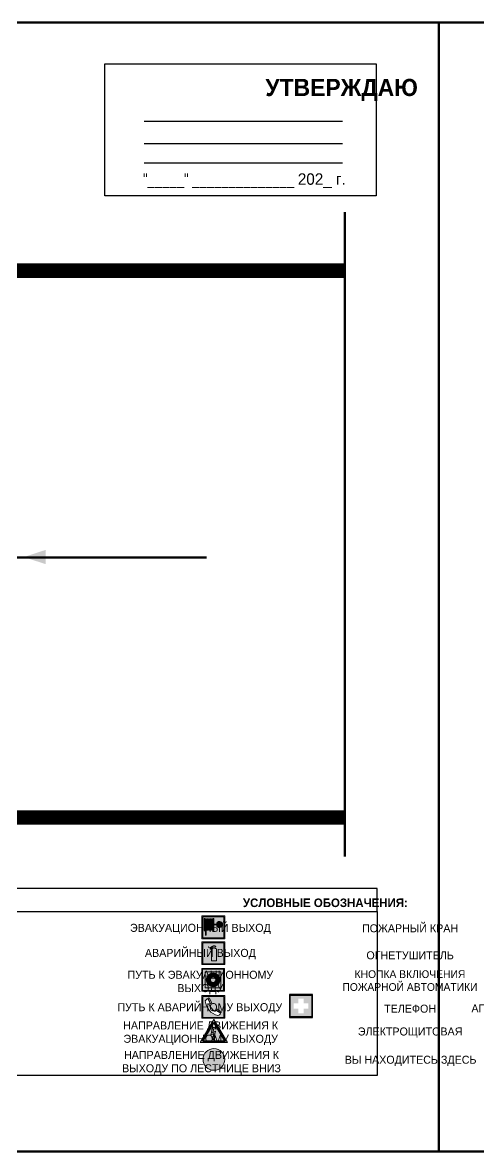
# Model space of a CAD drawing. Header units: millimetres. Extents: x 13810 to 67229, y 12374 to 21950.
# Drawn here: x 34762.5 to 34922.2, y 20273 to 20668 of the extents above; entities that cross this region are included whole.
import ezdxf

# ---------------------------------------------------------------- set-up
doc = ezdxf.new("R2010")
doc.units = ezdxf.units.MM
doc.layers.add('План_Штампы', color=7, linetype='Continuous')
doc.styles.add('обычный', font='arial.ttf')

# ---------------------------------------------------------------- blocks, each defined once
blk = doc.blocks.new('A$C54414219')
at = {"true_color": 0xffffff}
h = blk.add_hatch(color=7, dxfattribs=at)
h.paths.add_polyline_path([(2.39, -9.45), (2.39, -18.3), (11.23, -18.3), (11.23, -9.45)], flags=0)
h.paths.add_polyline_path([(10.71, -13.87, -1), (2.92, -13.87, -1)], flags=0)
h.paths.add_polyline_path([(8.3, -13.87, -1), (5.33, -13.87, -1)], flags=0)
h.paths.add_polyline_path([(0.41, -7.47), (0.41, -20.27), (13.21, -20.27), (13.21, -7.47)])
h.paths.add_polyline_path([(0.92, -19.77), (12.71, -19.77), (12.71, -7.98), (0.92, -7.98)], flags=16)
h.paths.add_polyline_path([(11.23, -9.45), (11.23, -18.3), (2.39, -18.3), (2.39, -9.45)], flags=0)
at = {"lineweight": 5}
h = blk.add_hatch(color=242, dxfattribs=at)
h.paths.add_polyline_path([(12.71, -7.98), (0.92, -7.98), (0.92, -19.77), (12.71, -19.77)])
h.paths.add_polyline_path([(11.23, -18.3), (2.39, -18.3), (2.39, -9.45), (11.23, -9.45)], flags=16)
h.paths.add_polyline_path([(10.71, -13.87, -1), (2.92, -13.87, -1)], flags=0)
h.paths.add_polyline_path([(8.3, -13.87, -1), (5.33, -13.87, -1)], flags=0)
at = {"true_color": 0xffffff}
h = blk.add_hatch(color=7, dxfattribs=at)
h.paths.add_polyline_path([(2.39, -9.45), (2.39, -18.3), (11.23, -18.3), (11.23, -9.45)])
h.paths.add_polyline_path([(10.71, -13.87, -1), (2.92, -13.87, -1)], flags=16)
h.paths.add_polyline_path([(8.3, -13.87, -1), (5.33, -13.87, -1)], flags=0)
at = {"lineweight": 5}
h = blk.add_hatch(color=242, dxfattribs=at)
h.paths.add_polyline_path([(2.92, -13.87, 1), (10.71, -13.87, 1)])
h.paths.add_polyline_path([(8.3, -13.87, -1), (5.33, -13.87, -1)], flags=16)
at = {"color": 242, "lineweight": 5}
for p, q in [((0.41, -20.27), (0.41, -7.47)), ((0.41, -7.47), (13.21, -7.47)), ((0.41, -7.47), (13.21, -7.47)), ((13.21, -20.27), (13.21, -7.47)), ((0.41, -20.27), (13.21, -20.27))]:
    blk.add_line(p, q, dxfattribs=at)
for points in [[(0.92, -7.98), (12.71, -7.98), (12.71, -19.77), (0.92, -19.77)], [(2.39, -9.45), (11.23, -9.45), (11.23, -18.3), (2.39, -18.3)]]:
    blk.add_lwpolyline(points, close=True, dxfattribs=at)
for radius in [3.89, 1.49]:
    blk.add_circle((6.81, -13.87), radius, dxfattribs=at)
blk = doc.blocks.new('A$C456E1F9C')
at = {"lineweight": 5}
h = blk.add_hatch(color=242, dxfattribs=at)
h.paths.add_polyline_path([(0.51, -1.47), (0.51, -13.26), (12.29, -13.26), (12.29, -1.47)])
h.paths.add_polyline_path([(5.42, -4.95, -0.254479), (4.78, -5.4), (3.52, -2.53, -0.209735), (4.23, -2.4)], flags=16)
h.paths.add_polyline_path([(8.53, -8.6), (10.87, -10.17), (10.54, -10.76), (8.03, -9.13, -0.192251)], flags=16)
h.paths.add_polyline_path([(4.61, -5.49, 0.005518), (3.87, -5.72, 0.128647), (7.49, -10.01, 0.00809), (7.83, -9.33), (10.47, -10.97, -0.16736), (8.99, -12.25, -0.327862), (1.95, -3.95, -0.166952), (3.36, -2.62)], flags=16)
at = {"color": 242, "lineweight": 5}
for p, q in [((0, -13.77), (0, -0.97)), ((12.8, -0.97), (0, -0.97)), ((4.61, -5.49), (3.36, -2.62)), ((3.52, -2.53), (4.78, -5.4)), ((4.23, -2.4), (5.42, -4.95)), ((12.8, -13.77), (12.8, -0.97)), ((7.83, -9.33), (10.47, -10.97)), ((8.03, -9.13), (10.54, -10.76)), ((10.81, -10.12), (8.53, -8.6)), ((10.54, -10.76), (10.8, -10.3)), ((10.8, -10.3), (10.81, -10.12)), ((0, -13.77), (12.8, -13.77))]:
    blk.add_line(p, q, dxfattribs=at)
blk.add_lwpolyline([(0.51, -1.47), (12.29, -1.47), (12.29, -13.26), (0.51, -13.26)], close=True, dxfattribs=at)
for centre, radius, start, end in [((4.59, -5.34), 2.99, 114.28453, 152.19739), ((11.12, -3.31), 9.19, 183.99153, 256.60086), ((4.02, -3.27), 0.891, 76.32839, 123.70924), ((14.98, -39.1), 35.17, 107.14873, 108.41345), ((13.86, -0.94), 11.08, 205.55365, 234.87622), ((4.68, -4.59), 0.824, 276.9621, 334.07228), ((-13.31, 0.8), 23.44, 332.54871, 334.40268), ((8.94, -9.5), 0.989, 114.40924, 157.93883), ((7.87, -9.46), 3, 291.92908, 329.9329)]:
    blk.add_arc(centre, radius, start, end, dxfattribs=at)
blk = doc.blocks.new('A$C3E6D3DDE')
at = {"lineweight": 5}
h = blk.add_hatch(color=40, dxfattribs=at)
h.paths.add_polyline_path([(24.1, 1.45), (16.46, -11.35), (31.74, -11.35)])
h.paths.add_polyline_path([(24.09, -0.46), (30.03, -10.41), (18.14, -10.41)], flags=16)
h.paths.add_polyline_path([(24.54, -3.08), (23.41, -6.02), (25.13, -5.01), (24.33, -8.5), (24.82, -8.27), (23.79, -9.86), (23.4, -8.04), (23.8, -8.43), (24.04, -6.29), (22.39, -7.25), (23.44, -3.08)], flags=0)
h = blk.add_hatch(color=256, dxfattribs=at)
h.paths.add_polyline_path([(24.37, 0.03, 0.567511), (23.82, 0.03), (17.59, -10.4, 0.582454), (17.86, -10.88), (30.32, -10.88, 0.582149), (30.6, -10.4)])
h.paths.add_polyline_path([(24.09, -0.46), (18.14, -10.41), (30.03, -10.41)], flags=16)
h.paths.add_polyline_path([(24.54, -3.08), (23.41, -6.02), (25.13, -5.01), (24.33, -8.5), (24.82, -8.27), (23.79, -9.86), (23.4, -8.04), (23.8, -8.43), (24.04, -6.29), (22.39, -7.25), (23.44, -3.08)], flags=0)
h = blk.add_hatch(color=40, dxfattribs=at)
h.paths.add_polyline_path([(24.09, -0.46), (18.14, -10.41), (30.03, -10.41)])
h.paths.add_polyline_path([(24.82, -8.27), (23.79, -9.86), (23.4, -8.04), (23.8, -8.43), (24.04, -6.29), (22.39, -7.25), (23.44, -3.08), (24.54, -3.08), (23.41, -6.02), (25.13, -5.01), (24.33, -8.5)], flags=16)
at = {"color": 40, "lineweight": 5}
for p, q in [((16.46, -11.35), (24.1, 1.45)), ((24.1, 1.45), (31.74, -11.35))]:
    blk.add_line(p, q, dxfattribs=at)
at = {"lineweight": 5}
for p, q in [((17.59, -10.4), (23.82, 0.03)), ((24.37, 0.03), (30.6, -10.4)), ((18.14, -10.41), (24.09, -0.46)), ((23.44, -3.08), (22.39, -7.25)), ((22.39, -7.25), (24.04, -6.29)), ((23.41, -6.02), (24.54, -3.08)), ((25.13, -5.01), (23.41, -6.02)), ((24.54, -3.08), (23.44, -3.08)), ((24.04, -6.29), (23.8, -8.43)), ((24.09, -0.46), (30.03, -10.41)), ((24.33, -8.5), (25.13, -5.01)), ((17.86, -10.88), (30.32, -10.88)), ((18.14, -10.41), (30.03, -10.41)), ((23.8, -8.43), (23.4, -8.04)), ((23.4, -8.04), (23.79, -9.86)), ((23.79, -9.86), (24.82, -8.27)), ((24.82, -8.27), (24.33, -8.5))]:
    blk.add_line(p, q, dxfattribs=at)
at = {"color": 50, "lineweight": 5}
blk.add_line((31.74, -11.35), (16.46, -11.35), dxfattribs=at)
blk = doc.blocks.new('A$C18900ED3')
h = blk.add_hatch(color=126)
h.paths.add_polyline_path([(-0.18, -0.18), (-7.02, -0.18), (-7.02, -7.02), (-0.18, -7.02)])
h.paths.add_polyline_path([(-5.89, -4.46), (-5.89, -2.77), (-4.46, -2.77), (-4.46, -1.31), (-2.77, -1.31), (-2.77, -2.77), (-1.33, -2.77), (-1.33, -4.46), (-2.77, -4.46), (-2.77, -5.89), (-4.46, -5.89), (-4.46, -4.46)], flags=16)
at = {"color": 126}
for p, q in [((-7.2, 0), (-7.2, -7.2)), ((0, 0), (-7.2, 0)), ((0, -7.2), (0, 0)), ((-7.02, -7.02), (-7.02, -0.18)), ((-7.02, -0.18), (-0.18, -0.18)), ((-0.18, -0.18), (-0.18, -7.02)), ((-0.18, -7.02), (-7.02, -7.02)), ((-7.2, -7.2), (0, -7.2))]:
    blk.add_line(p, q, dxfattribs=at)
blk = doc.blocks.new('A$C37112FD5')
at = {"true_color": 0xf5f5ff}
h = blk.add_hatch(color=7, dxfattribs=at)
h.dxf.hatch_style = 1
h.paths.add_polyline_path([(12.8, -7.4), (0, -7.4), (0, -20.2), (12.8, -20.2)])
h.paths.add_polyline_path([(12.29, -7.91), (12.29, -19.69), (0.51, -19.69), (0.51, -7.91)], flags=16)
h.paths.add_polyline_path([(4.98, -9.04, -0.42597), (5.17, -9.22), (5.17, -12.25), (5.17, -15.29, -0.432244), (4.98, -15.47), (4.83, -15.47, -0.42597), (4.64, -15.29), (4.64, -12.25), (4.64, -9.22, -0.432244), (4.83, -9.04)], flags=0)
h.paths.add_polyline_path([(4.28, -9.22), (4.28, -12.25), (4.28, -15.29, -0.432244), (4.09, -15.47), (3.94, -15.47, -0.42597), (3.75, -15.29), (3.75, -12.25), (3.75, -9.22, -0.432244), (3.94, -9.04), (4.09, -9.04, -0.42597)], flags=0)
h.paths.add_polyline_path([(5.72, -9.04), (5.87, -9.04, -0.42597), (6.06, -9.22), (6.06, -12.25), (6.06, -15.29, -0.432244), (5.87, -15.47), (5.72, -15.47, -0.42597), (5.53, -15.29), (5.53, -12.25), (5.53, -9.22, -0.432244)], flags=0)
h.paths.add_polyline_path([(6.42, -8.9), (6.5, -8.9, -0.42597), (6.69, -9.08), (6.69, -12.03), (8.21, -12.03, -15.824349), (8.21, -12.47), (6.69, -12.47), (6.69, -15.42, -0.432244), (6.5, -15.6), (6.42, -15.6)], flags=0)
h.paths.add_polyline_path([(3.39, -9.22), (3.39, -12.25), (3.39, -15.29, -0.432244), (3.2, -15.47), (3.05, -15.47, -0.42597), (2.85, -15.29), (2.85, -12.25), (2.85, -9.22, -0.432244), (3.05, -9.04), (3.2, -9.04, -0.42597)], flags=0)
h.paths.add_polyline_path([(2.5, -9.22), (2.5, -16.71), (1.96, -16.71), (1.96, -9.22, -0.432244), (2.15, -9.04), (2.31, -9.04, -0.42597)], flags=0)
h.paths.add_polyline_path([(1.61, -8.9), (1.61, -15.6), (1.57, -15.6, -0.42597), (1.37, -15.42), (1.37, -12.03), (1.37, -9.09, -0.432244), (1.57, -8.9)], flags=0)
h.paths.add_polyline_path([(9.76, -10.81), (9.76, -12.03), (8.49, -12.03, -0.336371)], flags=0)
h.paths.add_polyline_path([(8.49, -12.47), (9.76, -12.47), (9.76, -13.7, -0.336371)], flags=0)
h.paths.add_polyline_path([(10.11, -10.81, -0.336371), (11.38, -12.03), (10.11, -12.03)], flags=0)
h.paths.add_polyline_path([(10.11, -12.47), (11.38, -12.47, -0.336371), (10.11, -13.7)], flags=0)
h.paths.add_polyline_path([(2.5, -16.84), (2.5, -17.05), (1.97, -17.05), (1.97, -16.84)], flags=0)
h.paths.add_polyline_path([(2.5, -17.24, -0.033778), (2.24, -18.6, -0.033778), (1.97, -17.24)], flags=0)
h = blk.add_hatch(color=242)
h.dxf.hatch_style = 1
h.paths.add_polyline_path([(12.29, -7.91), (0.51, -7.91), (0.51, -19.69), (12.29, -19.69)])
h.paths.add_polyline_path([(6.42, -15.6), (6.42, -8.9), (6.5, -8.9, -0.42597), (6.69, -9.08), (6.69, -12.03), (8.21, -12.03, -15.824349), (8.21, -12.47), (6.69, -12.47), (6.69, -15.42, -0.432244), (6.5, -15.6)], flags=16)
h.paths.add_polyline_path([(5.87, -15.47), (5.72, -15.47, -0.42597), (5.53, -15.29), (5.53, -12.25), (5.53, -9.22, -0.432244), (5.72, -9.04), (5.87, -9.04, -0.42597), (6.06, -9.22), (6.06, -12.25), (6.06, -15.29, -0.432244)], flags=16)
h.paths.add_polyline_path([(4.98, -15.47), (4.83, -15.47, -0.42597), (4.64, -15.29), (4.64, -12.25), (4.64, -9.22, -0.432244), (4.83, -9.04), (4.98, -9.04, -0.42597), (5.17, -9.22), (5.17, -12.25), (5.17, -15.29, -0.432244)], flags=16)
h.paths.add_polyline_path([(4.09, -15.47), (3.94, -15.47, -0.42597), (3.75, -15.29), (3.75, -12.25), (3.75, -9.22, -0.432244), (3.94, -9.04), (4.09, -9.04, -0.42597), (4.28, -9.22), (4.28, -12.25), (4.28, -15.29, -0.432244)], flags=16)
h.paths.add_polyline_path([(3.2, -15.47), (3.05, -15.47, -0.42597), (2.85, -15.29), (2.85, -12.25), (2.85, -9.22, -0.432244), (3.05, -9.04), (3.2, -9.04, -0.42597), (3.39, -9.22), (3.39, -12.25), (3.39, -15.29, -0.432244)], flags=16)
h.paths.add_polyline_path([(2.5, -17.05), (1.97, -17.05), (1.97, -16.84), (2.5, -16.84)], flags=16)
h.paths.add_polyline_path([(2.5, -17.24, -0.033778), (2.24, -18.6, -0.033778), (1.97, -17.24)], flags=16)
h.paths.add_polyline_path([(2.5, -16.71), (1.96, -16.71), (1.96, -9.22, -0.432244), (2.15, -9.04), (2.31, -9.04, -0.42597), (2.5, -9.22)], flags=16)
h.paths.add_polyline_path([(1.61, -15.6), (1.57, -15.6, -0.42597), (1.37, -15.42), (1.37, -12.03), (1.37, -9.09, -0.432244), (1.57, -8.9), (1.61, -8.9)], flags=16)
h.paths.add_polyline_path([(8.49, -12.47), (9.76, -12.47), (9.76, -13.7, -0.336371)], flags=0)
h.paths.add_polyline_path([(10.11, -13.7), (10.11, -12.47), (11.38, -12.47, -0.336371)], flags=0)
h.paths.add_polyline_path([(8.49, -12.03, -0.336371), (9.76, -10.81), (9.76, -12.03)], flags=0)
h.paths.add_polyline_path([(10.11, -12.03), (10.11, -10.81, -0.336371), (11.38, -12.03)], flags=0)
h = blk.add_hatch(color=7, dxfattribs=at)
h.dxf.hatch_style = 1
h.paths.add_polyline_path([(1.61, -8.9), (1.57, -8.9, 0.432244), (1.37, -9.09), (1.37, -12.03), (1.37, -15.42, 0.42597), (1.57, -15.6), (1.61, -15.6)])
h.paths.add_polyline_path([(2.5, -9.22, 0.42597), (2.31, -9.04), (2.15, -9.04, 0.432244), (1.96, -9.22), (1.96, -16.71), (2.5, -16.71)])
h.paths.add_polyline_path([(2.5, -16.84), (1.97, -16.84), (1.97, -17.05), (2.5, -17.05)])
h.paths.add_polyline_path([(2.5, -17.24), (1.97, -17.24, 0.033778), (2.24, -18.6, 0.033778)])
h.paths.add_polyline_path([(3.39, -12.25), (3.39, -9.22, 0.42597), (3.2, -9.04), (3.05, -9.04, 0.432244), (2.85, -9.22), (2.85, -12.25), (2.85, -15.29, 0.42597), (3.05, -15.47), (3.2, -15.47, 0.432244), (3.39, -15.29)])
h.paths.add_polyline_path([(4.28, -12.25), (4.28, -9.22, 0.42597), (4.09, -9.04), (3.94, -9.04, 0.432244), (3.75, -9.22), (3.75, -12.25), (3.75, -15.29, 0.42597), (3.94, -15.47), (4.09, -15.47, 0.432244), (4.28, -15.29)])
h.paths.add_polyline_path([(5.17, -12.25), (5.17, -9.22, 0.42597), (4.98, -9.04), (4.83, -9.04, 0.432244), (4.64, -9.22), (4.64, -12.25), (4.64, -15.29, 0.42597), (4.83, -15.47), (4.98, -15.47, 0.432244), (5.17, -15.29)])
h.paths.add_polyline_path([(6.06, -12.25), (6.06, -9.22, 0.42597), (5.87, -9.04), (5.72, -9.04, 0.432244), (5.53, -9.22), (5.53, -12.25), (5.53, -15.29, 0.42597), (5.72, -15.47), (5.87, -15.47, 0.432244), (6.06, -15.29)])
h.paths.add_polyline_path([(6.69, -12.47), (8.21, -12.47, 15.824349), (8.21, -12.03), (6.69, -12.03), (6.69, -9.08, 0.42597), (6.5, -8.9), (6.42, -8.9), (6.42, -15.6), (6.5, -15.6, 0.432244), (6.69, -15.42)])
h.paths.add_polyline_path([(8.49, -12.47), (9.76, -12.47), (9.76, -13.7, -0.336371)], flags=16)
h.paths.add_polyline_path([(8.49, -12.03, -0.336371), (9.76, -10.81), (9.76, -12.03)], flags=16)
h.paths.add_polyline_path([(10.11, -12.47), (11.38, -12.47, -0.336371), (10.11, -13.7)], flags=16)
h.paths.add_polyline_path([(10.11, -12.03), (10.11, -10.81, -0.336371), (11.38, -12.03)], flags=16)
h = blk.add_hatch(color=242)
h.dxf.hatch_style = 1
h.paths.add_polyline_path([(9.76, -10.81, 0.336371), (8.49, -12.03), (9.76, -12.03)])
h.paths.add_polyline_path([(10.11, -10.81), (10.11, -12.03), (11.38, -12.03, 0.336371)])
h.paths.add_polyline_path([(11.38, -12.47), (10.11, -12.47), (10.11, -13.7, 0.336371)])
h.paths.add_polyline_path([(9.76, -12.47), (8.49, -12.47, 0.336371), (9.76, -13.7)])
at = {"color": 242, "lineweight": 5}
for p, q in [((0, -20.2), (0, -7.4)), ((0, -7.4), (12.8, -7.4)), ((1.37, -12.03), (1.37, -9.08)), ((1.37, -12.03), (1.37, -15.42)), ((1.57, -8.9), (1.61, -8.9)), ((1.61, -8.9), (1.61, -15.6)), ((1.96, -16.71), (1.96, -9.22)), ((2.15, -9.04), (2.31, -9.04)), ((2.5, -16.71), (2.5, -9.22)), ((2.85, -12.25), (2.85, -9.22)), ((2.85, -12.25), (2.85, -15.29)), ((3.05, -9.04), (3.2, -9.04)), ((3.39, -12.25), (3.39, -9.22)), ((3.39, -12.25), (3.39, -15.29)), ((3.75, -12.25), (3.75, -9.22)), ((3.75, -12.25), (3.75, -15.29)), ((3.94, -9.04), (4.09, -9.04)), ((4.28, -12.25), (4.28, -9.22)), ((4.28, -12.25), (4.28, -15.29)), ((4.64, -12.25), (4.64, -9.22)), ((4.64, -12.25), (4.64, -15.29)), ((4.83, -9.04), (4.98, -9.04)), ((5.17, -12.25), (5.17, -9.22)), ((5.17, -12.25), (5.17, -15.29)), ((5.53, -12.25), (5.53, -9.22)), ((5.53, -12.25), (5.53, -15.29)), ((5.72, -9.04), (5.87, -9.04)), ((6.06, -12.25), (6.06, -9.22)), ((6.06, -12.25), (6.06, -15.29)), ((6.42, -8.9), (6.42, -15.6)), ((6.5, -8.9), (6.42, -8.9)), ((6.69, -12.03), (6.69, -9.08)), ((8.21, -12.03), (6.69, -12.03)), ((8.21, -12.47), (6.69, -12.47)), ((6.69, -12.47), (6.69, -15.42)), ((9.76, -12.03), (8.49, -12.03)), ((9.76, -12.47), (8.49, -12.47)), ((9.76, -10.81), (9.76, -12.03)), ((9.76, -12.47), (9.76, -13.7)), ((10.11, -10.81), (10.11, -12.03)), ((11.38, -12.03), (10.11, -12.03)), ((11.38, -12.47), (10.11, -12.47)), ((10.11, -12.47), (10.11, -13.7)), ((12.8, -20.2), (12.8, -7.4)), ((1.57, -15.6), (1.61, -15.6)), ((1.96, -16.71), (2.5, -16.71)), ((1.97, -16.84), (2.5, -16.84)), ((1.97, -17.05), (1.97, -16.84)), ((2.5, -17.05), (1.97, -17.05)), ((1.97, -17.24), (2.5, -17.24)), ((2.5, -16.84), (2.5, -17.05)), ((3.05, -15.47), (3.2, -15.47)), ((3.94, -15.47), (4.09, -15.47)), ((4.83, -15.47), (4.98, -15.47)), ((5.72, -15.47), (5.87, -15.47)), ((6.42, -15.6), (6.5, -15.6)), ((0, -20.2), (12.8, -20.2))]:
    blk.add_line(p, q, dxfattribs=at)
blk.add_lwpolyline([(0.51, -7.91), (12.29, -7.91), (12.29, -19.69), (0.51, -19.69)], close=True, dxfattribs=at)
for centre, radius, start, end in [((1.56, -9.09), 0.182, 87.10267, 180.60715), ((2.15, -9.22), 0.182, 87.10267, 180.60715), ((2.32, -9.22), 0.182, 359.39285, 92.89733), ((3.04, -9.22), 0.182, 87.10267, 180.60715), ((3.21, -9.22), 0.182, 359.39285, 92.89733), ((3.93, -9.22), 0.182, 87.10267, 180.60715), ((4.1, -9.22), 0.182, 359.39285, 92.89733), ((4.82, -9.22), 0.182, 87.10267, 180.60715), ((4.99, -9.22), 0.182, 359.39285, 92.89733), ((5.71, -9.22), 0.182, 87.10267, 180.60715), ((5.88, -9.22), 0.182, 359.39285, 92.89733), ((6.51, -9.09), 0.182, 359.39285, 92.89733), ((9.93, -12.25), 1.74, 187.23185, 172.76815), ((9.93, -12.25), 1.46, 96.99266, 171.35851), ((9.93, -12.25), 1.46, 188.64149, 263.00734), ((9.93, -12.25), 1.46, 8.64149, 83.00734), ((9.93, -12.25), 1.46, 276.99266, 351.35851), ((1.56, -15.42), 0.182, 179.39285, 272.89733), ((12.17, -15.98), 10.27, 187.04098, 194.7793), ((-7.7, -15.98), 10.27, 345.2207, 352.95902), ((3.04, -15.29), 0.182, 179.39285, 272.89733), ((3.21, -15.29), 0.182, 267.10267, 0.60715), ((3.93, -15.29), 0.182, 179.39285, 272.89733), ((4.1, -15.29), 0.182, 267.10267, 0.60715), ((4.82, -15.29), 0.182, 179.39285, 272.89733), ((4.99, -15.29), 0.182, 267.10267, 0.60715), ((5.71, -15.29), 0.182, 179.39285, 272.89733), ((5.88, -15.29), 0.182, 267.10267, 0.60715), ((6.51, -15.42), 0.182, 267.10267, 0.60715)]:
    blk.add_arc(centre, radius, start, end, dxfattribs=at)
blk = doc.blocks.new('A$C3AD82952')
at = {"true_color": 0xf5f5ff}
h = blk.add_hatch(color=7, dxfattribs=at)
h.dxf.hatch_style = 1
h.paths.add_polyline_path([(8.21, 8.73, 0.414214), (7.89, 9.05), (7.22, 9.05), (7.22, 9.92), (7.59, 9.92, 1), (7.57, 10.36), (7.22, 10.36), (7.22, 10.6), (6.43, 10.6), (6.43, 10.36), (6.01, 10.36), (4.74, 9.59), (4.74, 8.69), (4.98, 8.73), (4.98, 9.26), (6.12, 9.91), (6.43, 9.91), (6.43, 9.05), (5.76, 9.05, 0.414214), (5.44, 8.73), (5.44, 2.2), (8.21, 2.2)], flags=0)
h.paths.add_polyline_path([(12.8, 12.8), (0, 12.8), (0, 0), (12.8, 0)])
h.paths.add_polyline_path([(0.51, 12.29), (12.29, 12.29), (12.29, 0.51), (0.51, 0.51)], flags=16)
h.paths.add_polyline_path([(4.74, 9.59), (6.01, 10.36), (6.43, 10.36), (6.43, 10.6), (7.22, 10.6), (7.22, 10.36), (7.59, 10.36, -0.94586), (7.59, 9.92), (7.22, 9.92), (7.22, 9.05), (7.89, 9.05, -0.414214), (8.21, 8.73), (8.21, 2.2), (5.44, 2.2), (5.44, 8.73, -0.414214), (5.76, 9.05), (6.43, 9.05), (6.43, 9.91), (6.12, 9.91), (4.98, 9.26), (4.98, 8.73), (4.74, 8.69)], flags=0)
h = blk.add_hatch(color=242)
h.dxf.hatch_style = 1
h.paths.add_polyline_path([(12.29, 12.29), (0.51, 12.29), (0.51, 0.51), (12.29, 0.51)])
h.paths.add_polyline_path([(4.74, 8.69), (4.74, 9.59), (6.01, 10.36), (6.43, 10.36), (6.43, 10.6), (7.22, 10.6), (7.22, 10.36), (7.59, 10.36, -0.94586), (7.59, 9.92), (7.22, 9.92), (7.22, 9.05), (7.89, 9.05, -0.414214), (8.21, 8.73), (8.21, 2.2), (5.44, 2.2), (5.44, 8.73, -0.414214), (5.76, 9.05), (6.43, 9.05), (6.43, 9.91), (6.12, 9.91), (4.98, 9.26), (4.98, 8.73)], flags=16)
h = blk.add_hatch(color=7, dxfattribs=at)
h.dxf.hatch_style = 1
h.paths.add_polyline_path([(8.21, 8.73, 0.414214), (7.89, 9.05), (7.22, 9.05), (7.22, 9.92), (7.59, 9.92, 1), (7.57, 10.36), (7.22, 10.36), (7.22, 10.6), (6.43, 10.6), (6.43, 10.36), (6.01, 10.36), (4.74, 9.59), (4.74, 8.69), (4.98, 8.73), (4.98, 9.26), (6.12, 9.91), (6.43, 9.91), (6.43, 9.05), (5.76, 9.05, 0.414214), (5.44, 8.73), (5.44, 2.2), (8.21, 2.2)])
at = {"color": 242, "lineweight": 5}
for p, q in [((0, 0), (0, 12.8)), ((0, 12.8), (12.8, 12.8)), ((12.8, 0), (12.8, 12.8)), ((6.01, 10.36), (4.74, 9.59)), ((4.74, 9.59), (4.74, 8.69)), ((4.74, 8.69), (4.98, 8.73)), ((4.98, 9.26), (6.12, 9.91)), ((4.98, 8.73), (4.98, 9.26)), ((5.44, 2.2), (5.44, 8.73)), ((5.76, 9.05), (6.43, 9.05)), ((6.01, 10.36), (6.43, 10.36)), ((6.12, 9.91), (6.43, 9.91)), ((7.22, 10.6), (6.43, 10.6)), ((6.43, 10.6), (6.43, 10.36)), ((6.43, 9.91), (6.43, 9.05)), ((7.22, 10.36), (7.22, 10.6)), ((7.59, 10.36), (7.22, 10.36)), ((7.22, 9.05), (7.22, 9.92)), ((7.59, 9.92), (7.22, 9.92)), ((7.89, 9.05), (7.22, 9.05)), ((8.21, 2.2), (8.21, 8.73)), ((0, 0), (12.8, 0)), ((5.44, 2.2), (8.21, 2.2))]:
    blk.add_line(p, q, dxfattribs=at)
blk.add_lwpolyline([(0.51, 12.29), (12.29, 12.29), (12.29, 0.51), (0.51, 0.51)], close=True, dxfattribs=at)
for centre, radius, start, end in [((5.76, 8.73), 0.32, 90, 180), ((7.58, 10.14), 0.223, 273.18746, 86.81254), ((7.89, 8.73), 0.32, 0, 90)]:
    blk.add_arc(centre, radius, start, end, dxfattribs=at)
blk = doc.blocks.new('A$C7B8C2D5B')
at = {"lineweight": 0}
h = blk.add_hatch(color=5, dxfattribs=at)
h.dxf.hatch_style = 1
h.paths.add_polyline_path([(1.4, -3.02, 1), (-2.11, -3.02, 1)])
at = {"color": 5, "lineweight": 0}
blk.add_circle((-0.36, -3.02), 1.75, dxfattribs=at)

msp = doc.modelspace()

# ---------------------------------------------------------------- linework, layer by layer
at = {"color": 2, "lineweight": 100}
for points in [[(34308.39, 20668), (34908.39, 20668), (34908.39, 20273), (34308.39, 20273)], [(34908.39, 20668), (35508.39, 20668), (35508.39, 20273), (34908.39, 20273)]]:
    msp.add_lwpolyline(points, close=True, dxfattribs=at)
for points in [[(34791.33, 20653.55), (34886.33, 20653.55), (34886.33, 20607.34), (34791.33, 20607.34)], [(34743, 20356.92), (34886.77, 20356.92), (34886.77, 20364.97), (34743, 20364.97)], [(34743, 20356.92), (34886.77, 20356.92), (34886.77, 20299.52), (34743, 20299.52)]]:
    msp.add_lwpolyline(points, close=True)
for points in [[(34805.08, 20633.5), (34874.61, 20633.5)], [(34805.08, 20625.74), (34874.61, 20625.74)], [(34805.08, 20618.95), (34874.61, 20618.95)]]:
    msp.add_lwpolyline(points)
at = {"lineweight": 100}
msp.add_lwpolyline([(34875.39, 20376.17), (34875.39, 20601.69)], dxfattribs=at)
at = {"lineweight": 100, "const_width": 5.04}
for points in [[(34875.39, 20581.19), (34443.93, 20581.19), (34443.93, 20571.52)], [(34875.39, 20389.83), (34714.88, 20389.83)]]:
    msp.add_lwpolyline(points, dxfattribs=at)
at = {"color": 126, "lineweight": 100, "true_color": 0x008754}
msp.add_lwpolyline([(34826.99, 20480.87), (34704.21, 20480.87), (34704.21, 20534.34), (34704.21, 20411.09), (34664, 20411.09)], dxfattribs=at)
at = {"layer": 'План_Штампы', "color": 126, "true_color": 0x008754}
msp.add_solid([(34770.57, 20483.47), (34770.56, 20478.51), (34762.95, 20480.97)], dxfattribs=at)

# ---------------------------------------------------------------- block references
for name, p, xscale, yscale, zscale in [('A$C37112FD5', (34825.31, 20360.05), 0.6249984004534781, 0.6249984004534781, 0.6249984004534781), ('A$C3AD82952', (34825.31, 20338.35), 0.625, 0.625, 0.625), ('A$C54414219', (34825, 20341.72), 0.625, 0.625, 0.625), ('A$C456E1F9C', (34825.31, 20328.18), 0.625, 0.625, 0.625), ('A$C18900ED3', (34864.04, 20327.89), 1.111111111007631, 1.111111111007631, 1.111111111007631), ('A$C3E6D3DDE', (34814.44, 20318.25), 0.625, 0.625, 0.625), ('A$C7B8C2D5B', (34830.34, 20311.78), 2.177419353276491, 2.177419353276491, 2.177419353276491)]:
    msp.add_blockref(name, p, dxfattribs=dict(xscale=xscale, yscale=yscale, zscale=zscale))

# ---------------------------------------------------------------- texts
at = {"lineweight": 0, "attachment_point": 5, "style": 'обычный'}
for s, insert, char_height, width in [('\\pi-18,l18,t18;{\\fProxima Nova Rg|b1|i0|c204|p2;УТВЕРЖДАЮ\\H1.1997x; }', (34874.27, 20644.43), 6, 126.6484), ('{\\fArial Narrow|b0|i0|c204|p34;"_____" ______________ \\fProxima Nova Rg|b0|i0|c204|p2;202_ г. }', (34840.23, 20612.67), 4, 78.6503), ('{\\fProxima Nova Rg|b1|i0|c204|p2;УСЛОВНЫЕ ОБОЗНАЧЕНИЯ:\\H1.1997x; }', (34868.59, 20359.98), 3, 175.1736), ('\\pi-8.4,l8.4,t8.4;{\\fProxima Nova Rg|b0|i0|c204|p2;ЭВАКУАЦИОННЫЙ ВЫХОД\\H1.6404x; }', (34824.8, 20350.83), 2.8, 126.6484), ('\\pi-8.4,l8.4,t8.4;{\\fProxima Nova Rg|b0|i0|c204|p2;ПОЖАРНЫЙ КРАН\\H1.6404x; }', (34898.26, 20351.06), 2.8, 126.6484), ('\\pi-8.4,l8.4,t8.4;{\\fProxima Nova Rg|b0|i0|c204|p2;АВАРИЙНЫЙ ВЫХОД\\H1.6404x; }', (34824.81, 20342.06), 2.8, 126.6484), ('\\pi-8.4,l8.4,t8.4;{\\fProxima Nova Rg|b0|i0|c204|p2;ОГНЕТУШИТЕЛЬ\\H1.1997x; }', (34898.28, 20341.61), 2.8, 126.6484), ('\\pi-8.4,l8.4,t8.4;{\\fProxima Nova Rg|b0|i0|c204|p2;ПУТЬ К ЭВАКУАЦИОННОМУ \\PВЫХОДУ }', (34824.8, 20332.07), 2.8, 126.6484), ('\\pi-8.1,l8.1,t8.1;{\\fProxima Nova Rg|b0|i0|c204|p2;КНОПКА ВКЛЮЧЕНИЯ\\PПОЖАРНОЙ АВТОМАТИКИ}', (34898.22, 20332.76), 2.7, 126.6484), ('\\pi-8.4,l8.4,t8.4;{\\fProxima Nova Rg|b0|i0|c204|p2;ПУТЬ К АВАРИЙНОМУ ВЫХОДУ \\H1.6404x; }', (34824.61, 20323.07), 2.8, 126.6484), ('\\pi-8.4,l8.4,t8.4;{\\fProxima Nova Rg|b0|i0|c204|p2;ТЕЛЕФОН\\H1.1997x; }', (34898.26, 20322.94), 2.8, 126.6484), ('\\pi-8.4,l8.4,t8.4;{\\fProxima Nova Rg|b0|i0|c204|p2;АПТЕЧКА\\H1.1667x; }', (34928.32, 20323.03), 2.8, 126.6484), ('\\pi-8.4,l8.4,t8.4;{\\fProxima Nova Rg|b0|i0|c204|p2;НАПРАВЛЕНИЕ ДВИЖЕНИЯ К \\PЭВАКУАЦИОННОМУ ВЫХОДУ}', (34824.9, 20314.34), 2.8, 126.6484), ('\\pi-8.4,l8.4,t8.4;{\\fProxima Nova Rg|b0|i0|c204|p2;ЭЛЕКТРОЩИТОВАЯ\\H1.1997x; }', (34898.27, 20314.56), 2.8, 126.6484), ('\\pi-8.4,l8.4,t8.4;{\\fProxima Nova Rg|b0|i0|c204|p2;НАПРАВЛЕНИЕ ДВИЖЕНИЯ К \\PВЫХОДУ ПО ЛЕСТНИЦЕ ВНИЗ}', (34825.19, 20304.02), 2.8, 126.6484), ('\\pi-8.4,l8.4,t8.4;{\\fProxima Nova Rg|b0|i0|c204|p2;ВЫ НАХОДИТЕСЬ ЗДЕСЬ\\H1.1997x; }', (34898.46, 20304.68), 2.8, 126.6484)]:
    msp.add_mtext(s, dxfattribs=dict(at, insert=insert, char_height=char_height, width=width))

doc.saveas('drawing.dxf')
